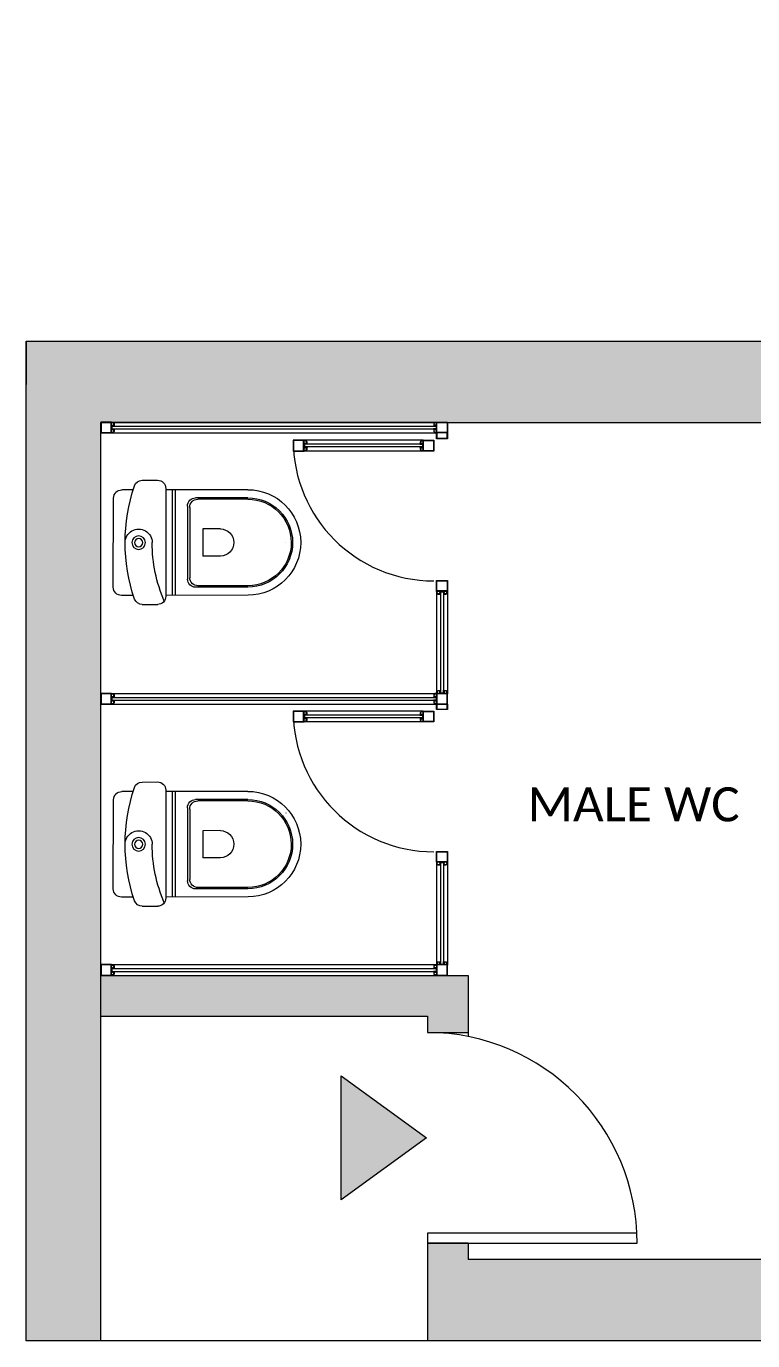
# Model space of a CAD drawing. Extents: x 128652 to 138698, y 161007 to 165865.
# Drawn here: x 128652 to 131337, y 161007 to 165865 of the extents above; entities that cross this region are included whole.
import ezdxf

# ---------------------------------------------------------------- set-up
doc = ezdxf.new("R2010")
doc.units = 0
doc.header["$LTSCALE"] = 25
doc.header["$MEASUREMENT"] = 0
for name, color, linetype, lineweight in [('A-Doors & Frames-G', 7, 'Continuous', 9), ('A-External Walls-G', 7, 'Continuous', 9), ('A-Ground floor walls', 7, 'Continuous', 9), ('A-Text', 7, 'Continuous', 9), ('www.cadblocksfree.com', 7, 'Continuous', 9)]:
    doc.layers.add(name, color=color, linetype=linetype, lineweight=lineweight)
doc.layers.add('A-Wall hatch', color=7, linetype='Continuous', lineweight=9, true_color=0xcfcfcf)
doc.styles.get("Standard").update_dxf_attribs({"font": 'arial.ttf'})

# ---------------------------------------------------------------- blocks, each defined once
blk = doc.blocks.new('WCOLUM')
at = {"layer": 'www.cadblocksfree.com'}
for p, q in [((-19.24569784909116, 50.2735008229768), (-19.29031257375338, 19.87828827934997)), ((-16.24570108083267, 50.26909736537256), (-16.27410821736721, 30.91582421927278)), ((-15.74570161945588, 50.26836345577209), (-15.77286337451531, 31.76354639502584)), ((16.25426390863412, 50.22139324132816), (16.22710215357495, 31.71657618058227)), ((16.7542633700102, 50.22065933172769), (16.72585623347558, 30.86738618562826)), ((19.75426013826868, 50.2162558741238), (19.70972549734362, 19.87560294560296)), ((-4.760658046877286, 40.0707444203119), (-4.770205971520292, 33.56591443259923)), ((5.239331180651052, 40.05606622829823), (5.229783256008047, 33.55123624058557)), ((5.229783256008047, 33.55123624058557), (-4.770205971520292, 33.56591443259923)), ((13.72145600761321, 27.87179287497366), (-13.27851490671261, 27.91142399341041)), ((13.22270192771222, 28.72098286992802), (-12.77727006386124, 28.75914616916312)), ((20.22097343859055, 19.87556774380735), (-19.67009962484714, 19.8783144294525)), ((19.71314700096227, 22.20661205740711), (-19.28681098639775, 22.26385700626011)), ((19.71480750959562, 23.33788683787873), (-19.28515047776422, 23.39513178673208)), ((-22.67869151114115, 11.16774628282485), (-22.67030295703833, 16.88271789416845)), ((23.21236292248565, 11.14790398070383), (23.22076364291641, 16.87116429331518)), ((-19.30791715606104, 7.88460177711606), (-19.31412332854851, 3.497552698843052)), ((19.6920408312989, 7.827356828263774), (19.68583465881142, 3.599202709396607)), ((-16.31853001789383, 0.4931524729803272), (16.68143443294896, 0.6036093987420088))]:
    blk.add_line(p, q, dxfattribs=at)
for radius in [2.5, 1.5]:
    blk.add_circle((0.1950063535274493, 9.862025233781821), radius, dxfattribs=at)
for centre, radius, start, end in [((0.2542811445888082, 50.24487834854995), 19.5, 359.9159001244749, 179.9159001244749), ((0.2542811445888082, 50.24487834854995), 16.5, 359.9159001244749, 179.9159001244749), ((0.2542811445888082, 50.24487834854995), 16, 359.9159001244749, 179.9159001244749), ((0.2393365668864389, 40.06340532430436), 5, 359.9159001244749, 179.9159001244749), ((-13.27411144910864, 30.91142076166854), 3, 179.9159001244749, 269.9159001244748), ((-12.77286660625709, 31.75914293742125), 3, 179.9159001244749, 269.9159001244753), ((13.22710538531629, 31.7209796381858), 3, 269.9159001244751, 359.9159001244749), ((13.72585946521754, 30.87178964323179), 3, 269.9159001244747, 359.9159001244749), ((-19.6703061887795, 16.87831443656385), 3, 89.99605491949045, 179.9159001244749), ((20.22076687465837, 16.87556775091906), 3, 359.9159001244749, 89.99605491949045), ((0.2830755056093315, 69.86196059895079), 55.00000000000001, 246.7686355727186, 269.9159001244749), ((0.1950063535274493, 9.862025233781821), 5, 269.9159001244749, 89.91590012447496), ((-19.67869474288248, 11.16334282522025), 3, 179.9159001244749, 251.2182568657316), ((20.21236615422752, 11.15230743830772), 3, 288.7500427450091, 359.9159001244749), ((0.2830755056093315, 69.86196059895079), 65, 251.2182568657302, 288.7500427450081), ((-16.31412656028985, 3.493149241238456), 3, 179.9159001244749, 269.9159001244751), ((16.68583789055329, 3.603606167000493), 3, 269.9159001244751, 359.9159001244749)]:
    blk.add_arc(centre, radius, start, end, dxfattribs=at)

msp = doc.modelspace()

# ---------------------------------------------------------------- hatches: boundary and pattern name
at = {"layer": 'A-Ground floor walls', "true_color": 0x858585}
h = msp.add_hatch(color=252, dxfattribs=at)
h.dxf.hatch_style = 1
h.paths.add_polyline_path([(130131.7701315872, 161757.3125209789), (129816.0777199993, 161986.8125209789), (129816.0777199993, 161527.8125209789)])
at = {"layer": 'A-Wall hatch'}
h = msp.add_hatch(color=256, dxfattribs=at)
h.dxf.hatch_style = 1
h.paths.add_polyline_path([(135442.175699569, 165524.9334982335), (135442.175699569, 165564.9334982344), (135482.1756995699, 165564.9334982344), (138398.1925089818, 165564.9334982344), (138398.1925089818, 161307.3393937692), (137798.1925089818, 161307.3393937692), (137798.1925089818, 161367.7781371816), (137598.1925089818, 161367.7781371816), (137598.1925089818, 161007.3393937693), (138698.1925089818, 161007.3393937692), (138698.1925089818, 165864.9334982344), (135142.175699569, 165864.9334982344), (135142.175699569, 164700.9503076469), (128652.1925089815, 164700.9503076469), (128652.1925089815, 164540.9503076469), (128652.1925089815, 161007.3393937692), (128927.1925089818, 161007.3393937692), (128927.1925089818, 164400.9503076469), (128927.1925089818, 164402.2503076468), (128967.1925089827, 164402.2503076468), (130168.6925089782, 164402.2503076468), (135442.175699569, 164400.9503076469)])
h.paths.add_polyline_path([(136638.1925089818, 161367.7781371816), (136488.1925089818, 161367.7781371816), (136488.1925089818, 161307.3393937692), (135298.1925089818, 161307.3393937692), (135298.1925089818, 162057.3393937692), (134648.2692354086, 162057.3393937692), (134648.2692354086, 161907.3393937692), (135148.1925089818, 161907.3393937692), (135148.1925089818, 161007.3393937692), (136638.1925089818, 161007.3393937692)], flags=17)
h.paths.add_polyline_path([(138398.1925089818, 162357.3393937692), (137670.4351761879, 162357.3393937692), (136488.1925089818, 162357.3393937692), (136488.1925089818, 162146.9006503568), (136638.1925089818, 162146.9006503568), (136638.1925089818, 162207.3393937692), (137598.1925089818, 162207.3393937692), (137598.1925089818, 162146.9006503568), (137748.1925089818, 162146.9006503568), (137748.1925089818, 162207.3393937692), (138398.1925089818, 162207.3393937692)], flags=17)
h.paths.add_polyline_path([(133786.2692354086, 164400.9503076469), (133636.2692354086, 164400.9503076469), (133636.2692354086, 162057.3393937692), (133786.2692354086, 162057.3393937692)], flags=17)
h.paths.add_polyline_path([(133786.2692354086, 162057.3393937692), (133551.1925089818, 162057.3393937692), (133551.1925089818, 161907.3393937692), (133786.2692354086, 161907.3393937692)], flags=17)
h.paths.add_polyline_path([(132689.1925089818, 162057.3393937692), (132075.1925089818, 162057.3393937692), (132075.1925089818, 161307.3393937692), (130285.1925089818, 161307.3393937692), (130285.1925089818, 161367.7781371816), (130135.1925089818, 161367.7781371816), (130135.1925089818, 161007.3393937692), (132225.1925089818, 161007.3393937692), (132225.1925089818, 161907.3393937692), (132689.1925089818, 161907.3393937692)], flags=17)
h.paths.add_polyline_path([(130285.1925089818, 162357.3393937691), (128927.1925089818, 162357.3393937691), (128927.1925089818, 162207.3393937691), (130135.1925089818, 162207.3393937691), (130135.1925089818, 162146.9006503568), (130285.1925089818, 162146.9006503568)], flags=17)

# ---------------------------------------------------------------- linework, layer by layer
at = {"layer": 'A-Doors & Frames-G', "linetype": 'Continuous'}
msp.add_lwpolyline([(130135.1925089818, 161367.7781371816), (130910.044007571, 161367.7781371816), (130909.1640361618, 161404.7960155072), (130135.1925089818, 161404.7960155073)], close=True, dxfattribs=at)
msp.add_arc((130130.8556815598, 161367.724391601), 779.1883278648144, 0.003952054845592328, 89.68109995775613, dxfattribs=at)
at = {"layer": 'A-External Walls-G', "color": 7}
for p, q in [((128652.1925089815, 161007.3393937692), (128652.1925089815, 164700.9503076469)), ((128652.1925089815, 164700.9503076469), (135142.175699569, 164700.9503076469)), ((128927.1925089818, 164400.9503076469), (135442.175699569, 164400.9503076469)), ((128927.1925089818, 161007.3393937692), (128927.1925089818, 164400.9503076469)), ((130285.1925089818, 162357.3393937691), (130285.1925089818, 162131.4747395434)), ((130135.1925089818, 162207.3393937691), (130135.1925089818, 162146.9006503568)), ((130135.1925089818, 161404.7960155073), (130135.1925089818, 161007.3393937692)), ((130285.1925089818, 161367.7781371816), (130285.1925089818, 161307.3393937692)), ((132075.1925089818, 161307.3393937692), (130285.1925089818, 161307.3393937692)), ((128927.1925089818, 161007.3393937692), (128652.1925089815, 161007.3393937692)), ((132225.1925089818, 161007.3393937692), (130135.1925089818, 161007.3393937692))]:
    msp.add_line(p, q, dxfattribs=at)
at = {"layer": 'A-External Walls-G'}
for p, q in [((128652.1925089815, 164700.9503076469), (128652.1925089815, 164540.9503076469)), ((128927.1925089818, 162357.3393937691), (130285.1925089818, 162357.3393937691)), ((128927.1925089818, 162207.3393937691), (130135.1925089818, 162207.3393937691)), ((130135.1925089818, 162146.9006503568), (130285.1925089818, 162146.9006503568)), ((130285.1925089818, 161367.7781371816), (130135.1925089818, 161367.7781371816)), ((130135.1925089818, 161007.3393937692), (128927.1925089818, 161007.3393937692))]:
    msp.add_line(p, q, dxfattribs=at)
at = {"layer": 'A-Text'}
msp.add_lwpolyline([(129816.0777199993, 161986.8125209789), (130131.7701315872, 161757.3125209789), (129816.0777199993, 161527.8125209789), (129816.0777199993, 161986.8125209789)], dxfattribs=at)
at = {"layer": 'www.cadblocksfree.com', "linetype": 'Continuous'}
for p, q in [((128967.1925089827, 164402.2503076468), (130168.6925089782, 164402.2503076468)), ((128968.6925089811, 164387.2503076456), (130167.1925089797, 164387.2503076456)), ((128968.6925089811, 164377.2503076453), (130167.1925089797, 164377.2503076453)), ((128968.6925089811, 164362.2503076459), (130168.6925089782, 164362.2503076459)), ((130118.6925089826, 164335.2073076458), (129678.6925089803, 164335.2073076458)), ((130118.6925089826, 164295.2073076468), (129678.6925089803, 164295.2073076468)), ((130117.1925089768, 164320.2073076464), (129680.1925089788, 164320.2073076464)), ((130117.1925089768, 164310.2073076462), (129680.1925089788, 164310.2073076462)), ((130168.6925089782, 163776.7073076467), (130168.6925089782, 163398.2518507071)), ((130183.6925089776, 163775.2073076464), (130183.6925089776, 163401.2948507078)), ((130193.6925089797, 163775.2073076464), (130193.6925089797, 163401.2948507078)), ((130208.6925089791, 163776.7073076467), (130208.6925089791, 163398.2518507071)), ((128967.1925089827, 163399.7948507075), (129487.712887498, 163399.7948507075)), ((128967.1925089827, 163399.7948507075), (130168.6925089782, 163399.7948507075)), ((128968.6925089811, 163384.794850708), (130167.1925089797, 163384.794850708)), ((128968.6925089811, 163374.7948507078), (130167.1925089797, 163374.7948507078)), ((128967.1925089827, 163359.7948507084), (130168.6925089782, 163359.7948507084)), ((128968.6925089811, 163359.7948507084), (129487.712887498, 163359.7948507084)), ((130118.6925089826, 163334.1071618977), (129678.6925089803, 163334.1071618977)), ((130117.1925089768, 163319.1071618983), (129680.1925089788, 163319.1071618983)), ((130118.6925089826, 163294.1071618987), (129678.6925089803, 163294.1071618987)), ((130117.1925089768, 163309.1071618981), (129680.1925089788, 163309.1071618981)), ((130168.6925089782, 162775.6071618985), (130168.6925089782, 162395.7963937678)), ((130183.6925089776, 162774.1071618983), (130183.6925089776, 162398.8393937685)), ((130193.6925089797, 162774.1071618983), (130193.6925089797, 162398.8393937685)), ((130208.6925089791, 162775.6071618985), (130208.6925089791, 162395.7963937678)), ((128967.1925089827, 162397.3393937682), (129487.712887498, 162397.3393937682)), ((128967.1925089827, 162397.3393937682), (130168.6925089782, 162397.3393937682)), ((128967.1925089827, 162357.3393937691), (130168.6925089782, 162357.3393937691)), ((128968.6925089811, 162382.3393937688), (130167.1925089797, 162382.3393937688)), ((128968.6925089811, 162372.3393937685), (130167.1925089797, 162372.3393937685)), ((128968.6925089811, 162357.3393937691), (129487.712887498, 162357.3393937691))]:
    msp.add_line(p, q, dxfattribs=at)
at = {"layer": 'www.cadblocksfree.com', "linetype": 'Continuous', "flags": 128}
for points in [[(128967.1925089827, 164362.2503076459), (128967.1925089827, 164402.2503076468), (128927.1925089818, 164402.2503076468), (128927.1925089818, 164362.2503076459)], [(128965.8925089791, 164363.5503076458), (128965.8925089791, 164400.9503076469), (128928.492508978, 164400.9503076469), (128928.492508978, 164363.5503076458)], [(128967.6925089773, 164398.250307646), (128967.6925089773, 164401.2503076466), (128973.1925089766, 164401.2503076466), (128977.1925089774, 164397.2503076458), (128977.1925089774, 164389.250307646), (128967.6925089773, 164389.250307646), (128967.6925089773, 164392.2503076466), (128968.6925089811, 164392.2503076466), (128968.6925089811, 164390.2503076461), (128976.1925089809, 164390.2503076461), (128976.1925089809, 164396.8360940836), (128972.7782954181, 164400.2503076464), (128968.6925089811, 164400.2503076464), (128968.6925089811, 164398.250307646)], [(128978.6925089759, 164375.7503076468), (128967.6925089773, 164375.7503076468), (128967.6925089773, 164388.7503076459), (128978.6925089759, 164388.7503076459), (128978.6925089759, 164387.7503076456), (128968.6925089811, 164387.7503076456), (128968.6925089811, 164376.7503076452), (128978.6925089759, 164376.7503076452)], [(130157.1925089777, 164375.7503076468), (130168.1925089763, 164375.7503076468), (130168.1925089763, 164388.7503076459), (130157.1925089777, 164388.7503076459), (130157.1925089777, 164387.7503076456), (130167.1925089797, 164387.7503076456), (130167.1925089797, 164376.7503076452), (130157.1925089777, 164376.7503076452)], [(130168.1925089763, 164398.250307646), (130168.1925089763, 164401.2503076466), (130162.692508977, 164401.2503076466), (130158.6925089762, 164397.2503076458), (130158.6925089762, 164389.250307646), (130168.1925089763, 164389.250307646), (130168.1925089763, 164392.2503076466), (130167.1925089797, 164392.2503076466), (130167.1925089797, 164390.2503076461), (130159.69250898, 164390.2503076461), (130159.69250898, 164396.8360940836), (130163.1067225428, 164400.2503076464), (130167.1925089797, 164400.2503076464), (130167.1925089797, 164398.250307646)], [(130168.6925089782, 164362.2503076459), (130168.6925089782, 164402.2503076468), (130208.6925089791, 164402.2503076468), (130208.6925089791, 164362.2503076459)], [(130169.9925089818, 164363.5503076458), (130169.9925089818, 164400.9503076469), (130207.3925089828, 164400.9503076469), (130207.3925089828, 164363.5503076458)], [(128968.6925089811, 164366.2503076467), (128968.6925089811, 164364.2503076463), (128972.7782954181, 164364.2503076463), (128976.1925089809, 164367.6645212091), (128976.1925089809, 164374.2503076466), (128968.6925089811, 164374.2503076466), (128968.6925089811, 164372.2503076461), (128967.6925089773, 164372.2503076461), (128967.6925089773, 164375.2503076467), (128977.1925089774, 164375.2503076467), (128977.1925089774, 164367.2503076469), (128973.1925089766, 164363.2503076461), (128967.6925089773, 164363.2503076461), (128967.6925089773, 164366.2503076467)], [(129638.6925089794, 164295.2073076468), (129678.6925089803, 164295.2073076468), (129678.6925089803, 164335.2073076458), (129638.6925089794, 164335.2073076458)], [(129639.9925089829, 164296.5073076467), (129677.3925089767, 164296.5073076467), (129677.3925089767, 164333.907307646), (129639.9925089829, 164333.907307646)], [(129679.1925089822, 164331.2073076469), (129679.1925089822, 164334.2073076457), (129684.6925089815, 164334.2073076457), (129688.6925089823, 164330.2073076467), (129688.6925089823, 164322.2073076468), (129679.1925089822, 164322.2073076468), (129679.1925089822, 164325.2073076456), (129680.1925089788, 164325.2073076456), (129680.1925089788, 164323.2073076452), (129687.6925089785, 164323.2073076452), (129687.6925089785, 164329.7930940845), (129684.2782954157, 164333.2073076454), (129680.1925089788, 164333.2073076454), (129680.1925089788, 164331.2073076469)], [(130118.1925089807, 164331.2073076469), (130118.1925089807, 164334.2073076457), (130112.6925089814, 164334.2073076457), (130108.6925089806, 164330.2073076467), (130108.6925089806, 164322.2073076468), (130118.1925089807, 164322.2073076468), (130118.1925089807, 164325.2073076456), (130117.1925089768, 164325.2073076456), (130117.1925089768, 164323.2073076452), (130109.6925089771, 164323.2073076452), (130109.6925089771, 164329.7930940845), (130113.1067225399, 164333.2073076454), (130117.1925089768, 164333.2073076454), (130117.1925089768, 164331.2073076469)], [(130158.6925089762, 164295.2073076468), (130118.6925089826, 164295.2073076468), (130118.6925089826, 164335.2073076458), (130158.6925089762, 164335.2073076458)], [(130157.3925089799, 164296.5073076467), (130119.9925089789, 164296.5073076467), (130119.9925089789, 164333.907307646), (130157.3925089799, 164333.907307646)], [(130167.1925089797, 164366.2503076467), (130167.1925089797, 164364.2503076463), (130163.1067225428, 164364.2503076463), (130159.69250898, 164367.6645212091), (130159.69250898, 164374.2503076466), (130167.1925089797, 164374.2503076466), (130167.1925089797, 164372.2503076461), (130168.1925089763, 164372.2503076461), (130168.1925089763, 164375.2503076467), (130158.6925089762, 164375.2503076467), (130158.6925089762, 164367.2503076469), (130162.692508977, 164363.2503076461), (130168.1925089763, 164363.2503076461), (130168.1925089763, 164366.2503076467)], [(130169.9925089818, 164360.8949964565), (130169.9925089818, 164342.194996456), (130207.3925089828, 164342.194996456), (130207.3925089828, 164360.8949964565), (130208.6925089791, 164360.8949964565), (130208.6925089791, 164340.8949964561), (130168.6925089782, 164340.8949964561), (130168.6925089782, 164360.8949964565)], [(129690.1925089808, 164308.7073076459), (129679.1925089822, 164308.7073076459), (129679.1925089822, 164321.7073076467), (129690.1925089808, 164321.7073076467), (129690.1925089808, 164320.7073076465), (129680.1925089788, 164320.7073076465), (129680.1925089788, 164309.7073076461), (129690.1925089808, 164309.7073076461)], [(129680.1925089788, 164299.2073076458), (129680.1925089788, 164297.2073076454), (129684.2782954157, 164297.2073076454), (129687.6925089785, 164300.6215212082), (129687.6925089785, 164307.2073076456), (129680.1925089788, 164307.2073076456), (129680.1925089788, 164305.2073076452), (129679.1925089822, 164305.2073076452), (129679.1925089822, 164308.2073076458), (129688.6925089823, 164308.2073076458), (129688.6925089823, 164300.207307646), (129684.6925089815, 164296.207307647), (129679.1925089822, 164296.207307647), (129679.1925089822, 164299.2073076458)], [(130107.1925089821, 164308.7073076459), (130118.1925089807, 164308.7073076459), (130118.1925089807, 164321.7073076467), (130107.1925089821, 164321.7073076467), (130107.1925089821, 164320.7073076465), (130117.1925089768, 164320.7073076465), (130117.1925089768, 164309.7073076461), (130107.1925089821, 164309.7073076461)], [(130117.1925089768, 164299.2073076458), (130117.1925089768, 164297.2073076454), (130113.1067225399, 164297.2073076454), (130109.6925089771, 164300.6215212082), (130109.6925089771, 164307.2073076456), (130117.1925089768, 164307.2073076456), (130117.1925089768, 164305.2073076452), (130118.1925089807, 164305.2073076452), (130118.1925089807, 164308.2073076458), (130108.6925089806, 164308.2073076458), (130108.6925089806, 164300.207307646), (130112.6925089814, 164296.207307647), (130118.1925089807, 164296.207307647), (130118.1925089807, 164299.2073076458)], [(130208.6925089791, 163816.7073076457), (130208.6925089791, 163776.7073076467), (130168.6925089782, 163776.7073076467), (130168.6925089782, 163816.7073076457)], [(130207.3925089828, 163815.4073076458), (130207.3925089828, 163778.0073076466), (130169.9925089818, 163778.0073076466), (130169.9925089818, 163815.4073076458)], [(130172.692508979, 163776.2073076466), (130169.6925089821, 163776.2073076466), (130169.6925089821, 163770.7073076454), (130173.6925089829, 163766.7073076465), (130181.6925089772, 163766.7073076465), (130181.6925089772, 163776.2073076466), (130178.6925089803, 163776.2073076466), (130178.6925089803, 163775.2073076464), (130180.6925089807, 163775.2073076464), (130180.6925089807, 163767.7073076467), (130174.1067225414, 163767.7073076467), (130170.6925089786, 163771.1215212076), (130170.6925089786, 163775.2073076464), (130172.692508979, 163775.2073076464)], [(130195.1925089782, 163765.2073076461), (130195.1925089782, 163776.2073076466), (130182.1925089792, 163776.2073076466), (130182.1925089792, 163765.2073076461), (130183.192508983, 163765.2073076461), (130183.192508983, 163775.2073076464), (130194.1925089816, 163775.2073076464), (130194.1925089816, 163765.2073076461)], [(130204.6925089783, 163775.2073076464), (130206.6925089787, 163775.2073076464), (130206.6925089787, 163771.1215212076), (130203.2782954159, 163767.7073076467), (130196.6925089767, 163767.7073076467), (130196.6925089767, 163775.2073076464), (130198.6925089771, 163775.2073076464), (130198.6925089771, 163776.2073076466), (130195.6925089801, 163776.2073076466), (130195.6925089801, 163766.7073076465), (130203.6925089817, 163766.7073076465), (130207.6925089825, 163770.7073076454), (130207.6925089825, 163776.2073076466), (130204.6925089783, 163776.2073076466)], [(130172.692508979, 163400.2948507075), (130169.6925089821, 163400.2948507075), (130169.6925089821, 163405.7948507087), (130173.6925089829, 163409.7948507077), (130181.6925089772, 163409.7948507077), (130181.6925089772, 163400.2948507075), (130178.6925089803, 163400.2948507075), (130178.6925089803, 163401.2948507078), (130180.6925089807, 163401.2948507078), (130180.6925089807, 163408.7948507075), (130174.1067225414, 163408.7948507075), (130170.6925089786, 163405.3806371447), (130170.6925089786, 163401.2948507078), (130172.692508979, 163401.2948507078)], [(130195.1925089782, 163411.294850708), (130195.1925089782, 163400.2948507075), (130182.1925089792, 163400.2948507075), (130182.1925089792, 163411.294850708), (130183.192508983, 163411.294850708), (130183.192508983, 163401.2948507078), (130194.1925089816, 163401.2948507078), (130194.1925089816, 163411.294850708)], [(130204.6925089783, 163401.2948507078), (130206.6925089787, 163401.2948507078), (130206.6925089787, 163405.3806371465), (130203.2782954159, 163408.7948507075), (130196.6925089767, 163408.7948507075), (130196.6925089767, 163401.2948507078), (130198.6925089771, 163401.2948507078), (130198.6925089771, 163400.2948507075), (130195.6925089801, 163400.2948507075), (130195.6925089801, 163409.7948507077), (130203.6925089817, 163409.7948507077), (130207.6925089825, 163405.7948507087), (130207.6925089825, 163400.2948507075), (130204.6925089783, 163400.2948507075)], [(128967.1925089827, 163359.7948507084), (128967.1925089827, 163399.7948507075), (128927.1925089818, 163399.7948507075), (128927.1925089818, 163359.7948507084)], [(128965.8925089791, 163361.0948507083), (128965.8925089791, 163398.4948507075), (128928.492508978, 163398.4948507075), (128928.492508978, 163361.0948507083)], [(128967.6925089773, 163395.7948507085), (128967.6925089773, 163398.7948507072), (128973.1925089766, 163398.7948507072), (128977.1925089774, 163394.7948507082), (128977.1925089774, 163386.7948507085), (128967.6925089773, 163386.7948507085), (128967.6925089773, 163389.7948507072), (128968.6925089811, 163389.7948507072), (128968.6925089811, 163387.7948507086), (128976.1925089809, 163387.7948507086), (128976.1925089809, 163394.3806371461), (128972.7782954181, 163397.7948507089), (128968.6925089811, 163397.7948507089), (128968.6925089811, 163395.7948507085)], [(128978.6925089759, 163373.2948507075), (128967.6925089773, 163373.2948507075), (128967.6925089773, 163386.2948507083), (128978.6925089759, 163386.2948507083), (128978.6925089759, 163385.2948507081), (128968.6925089811, 163385.2948507081), (128968.6925089811, 163374.2948507077), (128978.6925089759, 163374.2948507077)], [(128968.6925089811, 163363.7948507074), (128968.6925089811, 163361.7948507088), (128972.7782954181, 163361.7948507088), (128976.1925089809, 163365.2090642698), (128976.1925089809, 163371.7948507072), (128968.6925089811, 163371.7948507072), (128968.6925089811, 163369.7948507086), (128967.6925089773, 163369.7948507086), (128967.6925089773, 163372.7948507074), (128977.1925089774, 163372.7948507074), (128977.1925089774, 163364.7948507076), (128973.1925089766, 163360.7948507086), (128967.6925089773, 163360.7948507086), (128967.6925089773, 163363.7948507074)], [(130157.1925089777, 163373.2948507075), (130168.1925089763, 163373.2948507075), (130168.1925089763, 163386.2948507083), (130157.1925089777, 163386.2948507083), (130157.1925089777, 163385.2948507081), (130167.1925089797, 163385.2948507081), (130167.1925089797, 163374.2948507077), (130157.1925089777, 163374.2948507077)], [(130168.1925089763, 163395.7948507085), (130168.1925089763, 163398.7948507072), (130162.692508977, 163398.7948507072), (130158.6925089762, 163394.7948507082), (130158.6925089762, 163386.7948507085), (130168.1925089763, 163386.7948507085), (130168.1925089763, 163389.7948507072), (130167.1925089797, 163389.7948507072), (130167.1925089797, 163387.7948507086), (130159.69250898, 163387.7948507086), (130159.69250898, 163394.3806371461), (130163.1067225428, 163397.7948507089), (130167.1925089797, 163397.7948507089), (130167.1925089797, 163395.7948507085)], [(130167.1925089797, 163363.7948507074), (130167.1925089797, 163361.7948507088), (130163.1067225428, 163361.7948507088), (130159.69250898, 163365.2090642698), (130159.69250898, 163371.7948507072), (130167.1925089797, 163371.7948507072), (130167.1925089797, 163369.7948507086), (130168.1925089763, 163369.7948507086), (130168.1925089763, 163372.7948507074), (130158.6925089762, 163372.7948507074), (130158.6925089762, 163364.7948507076), (130162.692508977, 163360.7948507086), (130168.1925089763, 163360.7948507086), (130168.1925089763, 163363.7948507074)], [(130208.6925089791, 163359.7948507084), (130208.6925089791, 163399.7948507075), (130168.6925089782, 163399.7948507075), (130168.6925089782, 163359.7948507084)], [(130207.3925089828, 163361.0948507083), (130207.3925089828, 163398.4948507075), (130169.9925089818, 163398.4948507075), (130169.9925089818, 163361.0948507083)], [(129638.6925089794, 163294.1071618987), (129678.6925089803, 163294.1071618987), (129678.6925089803, 163334.1071618977), (129638.6925089794, 163334.1071618977)], [(129639.9925089829, 163295.4071618986), (129677.3925089767, 163295.4071618986), (129677.3925089767, 163332.8071618979), (129639.9925089829, 163332.8071618979)], [(129679.1925089822, 163330.1071618987), (129679.1925089822, 163333.1071618976), (129684.6925089815, 163333.1071618976), (129688.6925089823, 163329.1071618985), (129688.6925089823, 163321.1071618987), (129679.1925089822, 163321.1071618987), (129679.1925089822, 163324.1071618975), (129680.1925089788, 163324.1071618975), (129680.1925089788, 163322.1071618971), (129687.6925089785, 163322.1071618971), (129687.6925089785, 163328.6929483364), (129684.2782954157, 163332.1071618973), (129680.1925089788, 163332.1071618973), (129680.1925089788, 163330.1071618987)], [(129690.1925089808, 163307.6071618978), (129679.1925089822, 163307.6071618978), (129679.1925089822, 163320.6071618986), (129690.1925089808, 163320.6071618986), (129690.1925089808, 163319.6071618984), (129680.1925089788, 163319.6071618984), (129680.1925089788, 163308.607161898), (129690.1925089808, 163308.607161898)], [(130107.1925089821, 163307.6071618978), (130118.1925089807, 163307.6071618978), (130118.1925089807, 163320.6071618986), (130107.1925089821, 163320.6071618986), (130107.1925089821, 163319.6071618984), (130117.1925089768, 163319.6071618984), (130117.1925089768, 163308.607161898), (130107.1925089821, 163308.607161898)], [(130118.1925089807, 163330.1071618987), (130118.1925089807, 163333.1071618976), (130112.6925089814, 163333.1071618976), (130108.6925089806, 163329.1071618985), (130108.6925089806, 163321.1071618987), (130118.1925089807, 163321.1071618987), (130118.1925089807, 163324.1071618975), (130117.1925089768, 163324.1071618975), (130117.1925089768, 163322.1071618971), (130109.6925089771, 163322.1071618971), (130109.6925089771, 163328.6929483364), (130113.1067225399, 163332.1071618973), (130117.1925089768, 163332.1071618973), (130117.1925089768, 163330.1071618987)], [(130158.6925089762, 163294.1071618987), (130118.6925089826, 163294.1071618987), (130118.6925089826, 163334.1071618977), (130158.6925089762, 163334.1071618977)], [(130157.3925089799, 163295.4071618986), (130119.9925089789, 163295.4071618986), (130119.9925089789, 163332.8071618979), (130157.3925089799, 163332.8071618979)], [(130169.9925089818, 163359.7948507084), (130169.9925089818, 163341.0948507079), (130207.3925089828, 163341.0948507079), (130207.3925089828, 163359.7948507084), (130208.6925089791, 163359.7948507084), (130208.6925089791, 163339.794850708), (130168.6925089782, 163339.794850708), (130168.6925089782, 163359.7948507084)], [(129680.1925089788, 163298.1071618977), (129680.1925089788, 163296.1071618973), (129684.2782954157, 163296.1071618973), (129687.6925089785, 163299.5213754601), (129687.6925089785, 163306.1071618975), (129680.1925089788, 163306.1071618975), (129680.1925089788, 163304.1071618971), (129679.1925089822, 163304.1071618971), (129679.1925089822, 163307.1071618977), (129688.6925089823, 163307.1071618977), (129688.6925089823, 163299.1071618979), (129684.6925089815, 163295.1071618989), (129679.1925089822, 163295.1071618989), (129679.1925089822, 163298.1071618977)], [(130117.1925089768, 163298.1071618977), (130117.1925089768, 163296.1071618973), (130113.1067225399, 163296.1071618973), (130109.6925089771, 163299.5213754601), (130109.6925089771, 163306.1071618975), (130117.1925089768, 163306.1071618975), (130117.1925089768, 163304.1071618971), (130118.1925089807, 163304.1071618971), (130118.1925089807, 163307.1071618977), (130108.6925089806, 163307.1071618977), (130108.6925089806, 163299.1071618979), (130112.6925089814, 163295.1071618989), (130118.1925089807, 163295.1071618989), (130118.1925089807, 163298.1071618977)], [(130208.6925089791, 162815.6071618976), (130208.6925089791, 162775.6071618985), (130168.6925089782, 162775.6071618985), (130168.6925089782, 162815.6071618976)], [(130207.3925089828, 162814.3071618977), (130207.3925089828, 162776.9071618985), (130169.9925089818, 162776.9071618985), (130169.9925089818, 162814.3071618977)], [(130172.692508979, 162775.1071618985), (130169.6925089821, 162775.1071618985), (130169.6925089821, 162769.6071618973), (130173.6925089829, 162765.6071618983), (130181.6925089772, 162765.6071618983), (130181.6925089772, 162775.1071618985), (130178.6925089803, 162775.1071618985), (130178.6925089803, 162774.1071618983), (130180.6925089807, 162774.1071618983), (130180.6925089807, 162766.6071618985), (130174.1067225414, 162766.6071618985), (130170.6925089786, 162770.0213754595), (130170.6925089786, 162774.1071618983), (130172.692508979, 162774.1071618983)], [(130195.1925089782, 162764.107161898), (130195.1925089782, 162775.1071618985), (130182.1925089792, 162775.1071618985), (130182.1925089792, 162764.107161898), (130183.192508983, 162764.107161898), (130183.192508983, 162774.1071618983), (130194.1925089816, 162774.1071618983), (130194.1925089816, 162764.107161898)], [(130204.6925089783, 162774.1071618983), (130206.6925089787, 162774.1071618983), (130206.6925089787, 162770.0213754595), (130203.2782954159, 162766.6071618985), (130196.6925089767, 162766.6071618985), (130196.6925089767, 162774.1071618983), (130198.6925089771, 162774.1071618983), (130198.6925089771, 162775.1071618985), (130195.6925089801, 162775.1071618985), (130195.6925089801, 162765.6071618983), (130203.6925089817, 162765.6071618983), (130207.6925089825, 162769.6071618973), (130207.6925089825, 162775.1071618985), (130204.6925089783, 162775.1071618985)], [(128967.1925089827, 162357.3393937691), (128967.1925089827, 162397.3393937682), (128927.1925089818, 162397.3393937682), (128927.1925089818, 162357.3393937691)], [(128965.8925089791, 162358.639393769), (128965.8925089791, 162396.0393937682), (128928.492508978, 162396.0393937682), (128928.492508978, 162358.639393769)], [(128967.6925089773, 162393.3393937692), (128967.6925089773, 162396.3393937679), (128973.1925089766, 162396.3393937679), (128977.1925089774, 162392.339393769), (128977.1925089774, 162384.3393937692), (128967.6925089773, 162384.3393937692), (128967.6925089773, 162387.3393937679), (128968.6925089811, 162387.3393937679), (128968.6925089811, 162385.3393937693), (128976.1925089809, 162385.3393937693), (128976.1925089809, 162391.9251802068), (128972.7782954181, 162395.3393937696), (128968.6925089811, 162395.3393937696), (128968.6925089811, 162393.3393937692)], [(130168.1925089763, 162393.3393937692), (130168.1925089763, 162396.3393937679), (130162.692508977, 162396.3393937679), (130158.6925089762, 162392.339393769), (130158.6925089762, 162384.3393937692), (130168.1925089763, 162384.3393937692), (130168.1925089763, 162387.3393937679), (130167.1925089797, 162387.3393937679), (130167.1925089797, 162385.3393937693), (130159.69250898, 162385.3393937693), (130159.69250898, 162391.9251802068), (130163.1067225428, 162395.3393937696), (130167.1925089797, 162395.3393937696), (130167.1925089797, 162393.3393937692)], [(130208.6925089791, 162357.3393937691), (130208.6925089791, 162397.3393937682), (130168.6925089782, 162397.3393937682), (130168.6925089782, 162357.3393937691)], [(130172.692508979, 162397.8393937683), (130169.6925089821, 162397.8393937683), (130169.6925089821, 162403.3393937694), (130173.6925089829, 162407.3393937684), (130181.6925089772, 162407.3393937684), (130181.6925089772, 162397.8393937683), (130178.6925089803, 162397.8393937683), (130178.6925089803, 162398.8393937685), (130180.6925089807, 162398.8393937685), (130180.6925089807, 162406.3393937682), (130174.1067225414, 162406.3393937682), (130170.6925089786, 162402.9251802054), (130170.6925089786, 162398.8393937685), (130172.692508979, 162398.8393937685)], [(130207.3925089828, 162358.639393769), (130207.3925089828, 162396.0393937682), (130169.9925089818, 162396.0393937682), (130169.9925089818, 162358.639393769)], [(130195.1925089782, 162408.8393937687), (130195.1925089782, 162397.8393937683), (130182.1925089792, 162397.8393937683), (130182.1925089792, 162408.8393937687), (130183.192508983, 162408.8393937687), (130183.192508983, 162398.8393937685), (130194.1925089816, 162398.8393937685), (130194.1925089816, 162408.8393937687)], [(130204.6925089783, 162398.8393937685), (130206.6925089787, 162398.8393937685), (130206.6925089787, 162402.9251802072), (130203.2782954159, 162406.3393937682), (130196.6925089767, 162406.3393937682), (130196.6925089767, 162398.8393937685), (130198.6925089771, 162398.8393937685), (130198.6925089771, 162397.8393937683), (130195.6925089801, 162397.8393937683), (130195.6925089801, 162407.3393937684), (130203.6925089817, 162407.3393937684), (130207.6925089825, 162403.3393937694), (130207.6925089825, 162397.8393937683), (130204.6925089783, 162397.8393937683)], [(128978.6925089759, 162370.8393937682), (128967.6925089773, 162370.8393937682), (128967.6925089773, 162383.839393769), (128978.6925089759, 162383.839393769), (128978.6925089759, 162382.8393937688), (128968.6925089811, 162382.8393937688), (128968.6925089811, 162371.8393937684), (128978.6925089759, 162371.8393937684)], [(128968.6925089811, 162361.3393937681), (128968.6925089811, 162359.3393937695), (128972.7782954181, 162359.3393937695), (128976.1925089809, 162362.7536073305), (128976.1925089809, 162369.3393937679), (128968.6925089811, 162369.3393937679), (128968.6925089811, 162367.3393937693), (128967.6925089773, 162367.3393937693), (128967.6925089773, 162370.3393937681), (128977.1925089774, 162370.3393937681), (128977.1925089774, 162362.3393937683), (128973.1925089766, 162358.3393937693), (128967.6925089773, 162358.3393937693), (128967.6925089773, 162361.3393937681)], [(130157.1925089777, 162370.8393937682), (130168.1925089763, 162370.8393937682), (130168.1925089763, 162383.839393769), (130157.1925089777, 162383.839393769), (130157.1925089777, 162382.8393937688), (130167.1925089797, 162382.8393937688), (130167.1925089797, 162371.8393937684), (130157.1925089777, 162371.8393937684)], [(130167.1925089797, 162361.3393937681), (130167.1925089797, 162359.3393937695), (130163.1067225428, 162359.3393937695), (130159.69250898, 162362.7536073305), (130159.69250898, 162369.3393937679), (130167.1925089797, 162369.3393937679), (130167.1925089797, 162367.3393937693), (130168.1925089763, 162367.3393937693), (130168.1925089763, 162370.3393937681), (130158.6925089762, 162370.3393937681), (130158.6925089762, 162362.3393937683), (130162.692508977, 162358.3393937693), (130168.1925089763, 162358.3393937693), (130168.1925089763, 162361.3393937681)]]:
    msp.add_lwpolyline(points, close=True, dxfattribs=at)
at = {"layer": 'www.cadblocksfree.com'}
for points in [[(129612.0566862631, 163958.8932730513), (129612.0566862631, 163958.0621316746)], [(129612.0566862631, 162957.7931273032), (129612.0566862631, 162956.9619859265)]]:
    msp.add_lwpolyline(points, dxfattribs=at)
at = {"layer": 'www.cadblocksfree.com', "linetype": 'Continuous'}
for centre in [(130158.6925089762, 164335.2073076458), (130158.6925089762, 163334.1071618977)]:
    msp.add_arc(centre, 520, 180, 270, dxfattribs=at)

# ---------------------------------------------------------------- block references
at = {"layer": 'www.cadblocksfree.com', "xscale": -10.00000000021828, "yscale": 10.00000000021828, "zscale": 10, "rotation": 270}
for p in [(128968.9672370553, 163954.8564613398), (128968.9672370553, 162839.9455474624)]:
    msp.add_blockref('WCOLUM', p, dxfattribs=at)

# ---------------------------------------------------------------- texts
at = {"layer": 'A-Text', "insert": (130504.8326897548, 163052.6467651349), "char_height": 126, "attachment_point": 1}
msp.add_mtext_dynamic_manual_height_columns('{\\fCalibri|b0|i0|c0|p34;MALE WC}', width=1776.613384197175, gutter_width=12.5, heights=[0], dxfattribs=at)

doc.saveas('drawing.dxf')
